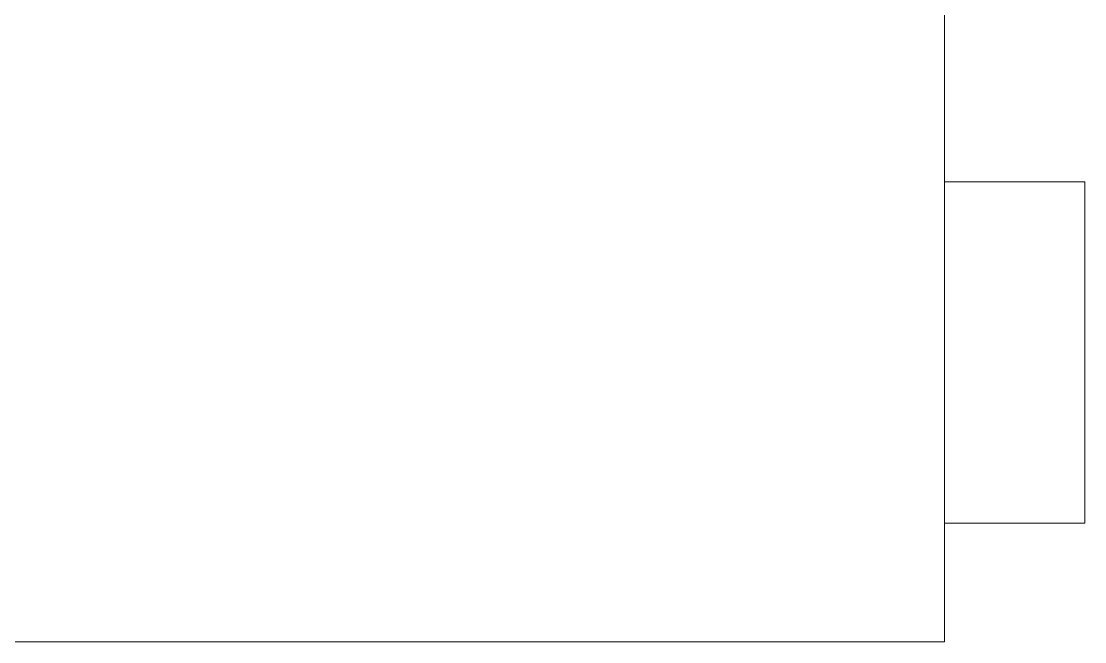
# Model space of a CAD drawing. Header units: millimetres. Extents: x 596 to 768, y 309 to 423.
# Drawn here: x 687.547 to 688.068, y 407.06 to 407.364 of the extents above; entities that cross this region are included whole.
import ezdxf

# ---------------------------------------------------------------- set-up
doc = ezdxf.new("R2010")
doc.units = ezdxf.units.MM
doc.layers.add('1- 3', color=3, linetype='Continuous')

# ---------------------------------------------------------------- blocks, each defined once
blk = doc.blocks.new('CTOBOM')
at = {"color": 0, "lineweight": 20}
for p, q in [((5.8184, -3.33553), (5.8184, -3.26689)), ((5.8184, -3.26689), (5.98563, -3.26689)), ((5.98563, -3.26689), (5.98563, -3.33553)), ((4.90045, -3.33553), (6.04371, -3.33553)), ((5.98563, -3.33553), (5.8184, -3.33553)), ((6.04371, -3.33553), (6.04371, -4.04578))]:
    blk.add_line(p, q, dxfattribs=at)

msp = doc.modelspace()

# ---------------------------------------------------------------- block references
at = {"layer": '1- 3', "rotation": 270}
msp.add_blockref('CTOBOM', (691.33455, 413.10343), dxfattribs=at)

doc.saveas('drawing.dxf')
